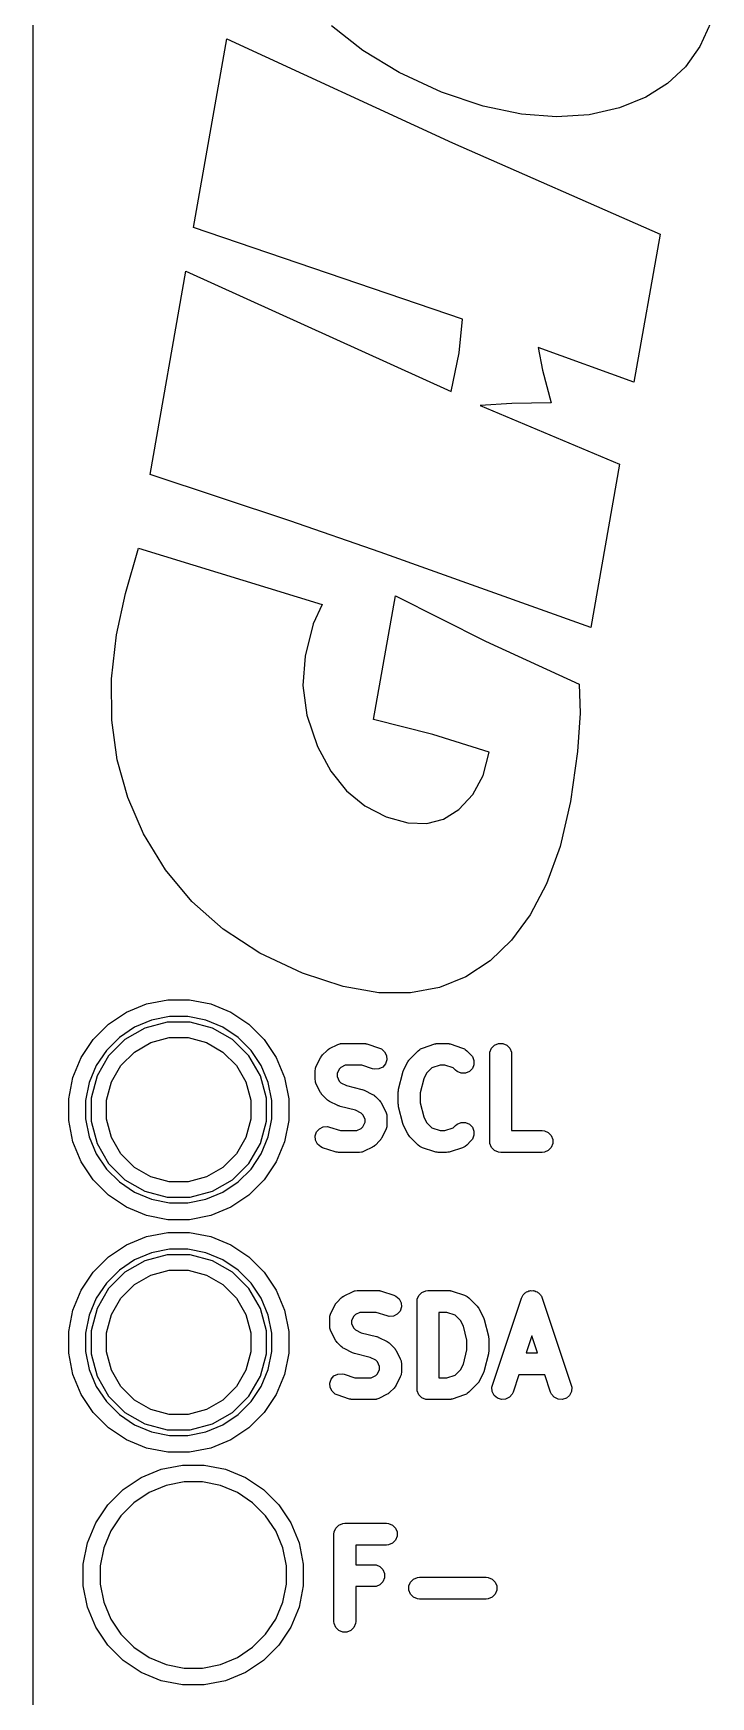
# Model space of a CAD drawing. Extents: x 121.6 to 171.8, y -137.8 to -68.
# Drawn here: x 140.6 to 145.26, y -98.64 to -87.2 of the extents above; entities that cross this region are included whole.
import ezdxf

# ---------------------------------------------------------------- set-up
doc = ezdxf.new("R2010")
doc.units = 0
doc.layers.add('BLACK', color=7, linetype='CONTINUOUS')

msp = doc.modelspace()

# ---------------------------------------------------------------- linework, layer by layer
at = {"layer": 'BLACK', "linetype": 'CONTINUOUS'}
for p, q in [((140.6005, -87.960006), (140.6005, -78.649194)), ((142.865012, -87.315412), (142.651098, -87.146251)), ((145.256488, -87.121909), (145.181205, -87.288051)), ((141.702281, -88.533807), (141.931054, -87.236376)), ((141.931054, -87.236376), (143.482506, -87.950778)), ((145.181205, -87.288051), (145.082713, -87.427323)), ((143.115244, -87.467332), (142.865012, -87.315412)), ((143.406097, -87.601374), (143.115244, -87.467332)), ((145.082713, -87.427323), (144.960162, -87.543175)), ((143.693252, -87.698646), (143.406097, -87.601374)), ((144.960162, -87.543175), (144.81085, -87.637387)), ((143.955757, -87.754191), (143.693252, -87.698646)), ((144.630419, -87.709929), (144.421032, -87.75729)), ((144.81085, -87.637387), (144.630419, -87.709929)), ((144.197204, -87.772646), (143.955757, -87.754191)), ((144.421032, -87.75729), (144.197204, -87.772646)), ((140.6005, -94.520677), (140.6005, -87.960006)), ((143.482506, -87.950778), (144.90855, -88.578894)), ((143.551384, -89.163604), (141.702281, -88.533807)), ((144.90855, -88.578894), (144.72905, -89.596887)), ((141.402893, -90.231724), (141.649415, -88.83363)), ((141.649415, -88.83363), (143.472281, -89.65969)), ((143.526755, -89.394004), (143.551384, -89.163604)), ((143.472281, -89.65969), (143.526755, -89.394004)), ((144.72905, -89.596887), (144.071446, -89.357796)), ((144.071446, -89.357796), (144.101477, -89.514502)), ((144.101477, -89.514502), (144.159882, -89.738151)), ((143.890108, -89.743781), (143.671461, -89.756938)), ((143.671461, -89.756938), (144.629774, -90.159912)), ((144.159882, -89.738151), (143.890108, -89.743781)), ((142.36271, -90.549068), (141.402893, -90.231724)), ((144.629774, -90.159912), (144.431793, -91.282717)), ((142.983586, -90.766576), (142.36271, -90.549068)), ((141.23433, -91.049264), (141.324619, -90.738931)), ((141.324619, -90.738931), (142.585823, -91.12463)), ((144.431793, -91.282717), (142.983586, -90.766576)), ((141.17282, -91.333989), (141.23433, -91.049264)), ((142.585823, -91.12463), (142.523322, -91.25855)), ((142.939284, -91.915548), (143.089201, -91.065327)), ((143.089201, -91.065327), (143.708211, -91.376665)), ((142.523322, -91.25855), (142.468372, -91.480586)), ((141.137486, -91.636535), (141.17282, -91.333989)), ((143.708211, -91.376665), (144.352261, -91.673633)), ((142.468372, -91.480586), (142.453871, -91.681562)), ((141.139693, -91.92197), (141.137486, -91.636535)), ((142.453871, -91.681562), (142.481194, -91.887689)), ((144.352261, -91.673633), (144.35913, -91.873319)), ((141.177551, -92.193122), (141.139693, -91.92197)), ((142.481194, -91.887689), (142.553361, -92.103074)), ((143.345898, -92.019982), (142.939284, -91.915548)), ((144.35913, -91.873319), (144.341565, -92.13753)), ((143.733053, -92.140888), (143.345898, -92.019982)), ((141.250381, -92.452594), (141.177551, -92.193122)), ((142.553361, -92.103074), (142.644973, -92.272117)), ((143.691812, -92.302382), (143.733053, -92.140888)), ((144.341565, -92.13753), (144.292016, -92.480515)), ((142.644973, -92.272117), (142.753598, -92.405954)), ((143.622284, -92.432175), (143.691812, -92.302382)), ((142.753598, -92.405954), (142.879605, -92.509402)), ((143.524582, -92.536226), (143.622284, -92.432175)), ((141.358743, -92.702682), (141.250381, -92.452594)), ((142.879605, -92.509402), (143.025065, -92.585236)), ((143.419843, -92.601032), (143.524582, -92.536226)), ((144.292016, -92.480515), (144.220737, -92.789036)), ((143.025065, -92.585236), (143.175751, -92.627904)), ((143.175751, -92.627904), (143.305247, -92.631463)), ((143.305247, -92.631463), (143.419843, -92.601032)), ((141.509138, -92.949675), (141.358743, -92.702682)), ((144.220737, -92.789036), (144.127934, -93.046331)), ((141.691101, -93.167332), (141.509138, -92.949675)), ((144.127934, -93.046331), (144.016181, -93.259554)), ((141.906513, -93.35806), (141.691101, -93.167332)), ((144.016181, -93.259554), (143.886824, -93.434774)), ((142.158602, -93.523034), (141.906513, -93.35806)), ((143.886824, -93.434774), (143.739906, -93.576777)), ((142.451814, -93.662145), (142.158602, -93.523034)), ((143.739906, -93.576777), (143.572348, -93.686793)), ((142.729411, -93.753017), (142.451814, -93.662145)), ((143.572348, -93.686793), (143.391509, -93.759499)), ((142.974888, -93.795471), (142.729411, -93.753017)), ((143.193859, -93.796223), (142.974888, -93.795471)), ((143.391509, -93.759499), (143.193859, -93.796223)), ((141.241738, -93.92974), (141.379384, -93.872725)), ((141.379384, -93.872725), (141.525507, -93.84366)), ((141.525507, -93.84366), (141.674493, -93.84366)), ((141.674493, -93.84366), (141.820616, -93.872725)), ((141.820616, -93.872725), (141.958262, -93.92974)), ((141.012512, -94.117861), (141.117861, -94.012512)), ((141.117861, -94.012512), (141.241738, -93.92974)), ((141.296846, -94.032839), (141.192024, -94.102879)), ((141.413319, -93.984595), (141.296846, -94.032839)), ((141.520677, -93.9975), (141.367442, -94.038559)), ((141.536965, -93.96), (141.413319, -93.984595)), ((141.520679, -93.9975), (141.520677, -93.9975)), ((141.679321, -93.9975), (141.520679, -93.9975)), ((141.663035, -93.96), (141.536965, -93.96)), ((141.786681, -93.984595), (141.663035, -93.96)), ((141.679322, -93.9975), (141.679321, -93.9975)), ((141.832557, -94.038559), (141.679322, -93.9975)), ((141.903154, -94.032839), (141.786681, -93.984595)), ((142.007976, -94.102879), (141.903154, -94.032839)), ((141.958262, -93.92974), (142.082139, -94.012512)), ((142.082139, -94.012512), (142.187488, -94.117861)), ((140.92974, -94.241738), (141.012512, -94.117861)), ((141.192024, -94.102879), (141.102879, -94.192024)), ((141.230051, -94.117883), (141.117883, -94.230051)), ((141.230058, -94.117877), (141.230051, -94.117883)), ((141.367442, -94.038559), (141.230058, -94.117877)), ((141.295619, -94.203323), (141.408658, -94.13806)), ((141.408658, -94.13806), (141.534737, -94.104278)), ((141.534737, -94.104278), (141.665263, -94.104278)), ((141.665263, -94.104278), (141.791342, -94.13806)), ((141.791342, -94.13806), (141.904381, -94.203323)), ((141.969941, -94.117877), (141.832557, -94.038559)), ((141.969948, -94.117883), (141.969941, -94.117877)), ((142.082116, -94.230051), (141.969948, -94.117883)), ((142.097121, -94.192024), (142.007976, -94.102879)), ((142.187488, -94.117861), (142.27026, -94.241738)), ((142.636571, -94.18026), (142.693715, -94.151689)), ((142.693715, -94.151689), (142.707447, -94.146434)), ((142.707447, -94.146434), (142.710133, -94.146243)), ((142.710133, -94.146243), (142.712623, -94.145212)), ((142.712623, -94.145212), (142.727255, -94.143771)), ((142.727255, -94.143771), (142.870112, -94.143771)), ((142.870112, -94.143771), (142.877517, -94.1445)), ((142.877517, -94.1445), (142.879492, -94.14436)), ((142.879492, -94.14436), (142.882089, -94.14495)), ((142.882089, -94.14495), (142.884744, -94.145212)), ((142.884744, -94.145212), (142.886575, -94.14597)), ((142.886575, -94.14597), (142.893829, -94.14762)), ((142.893829, -94.14762), (142.979542, -94.176191)), ((143.274967, -94.176191), (143.360681, -94.14762)), ((143.360681, -94.14762), (143.367934, -94.14597)), ((143.367934, -94.14597), (143.369766, -94.145212)), ((143.369766, -94.145212), (143.37242, -94.14495)), ((143.37242, -94.14495), (143.375018, -94.14436)), ((143.375018, -94.14436), (143.376992, -94.1445)), ((143.376992, -94.1445), (143.384398, -94.143771)), ((143.384398, -94.143771), (143.441541, -94.143771)), ((143.441541, -94.143771), (143.448946, -94.1445)), ((143.448946, -94.1445), (143.450921, -94.14436)), ((143.450921, -94.14436), (143.453518, -94.14495)), ((143.453518, -94.14495), (143.456173, -94.145212)), ((143.456173, -94.145212), (143.458004, -94.14597)), ((143.458004, -94.14597), (143.465258, -94.14762)), ((143.465258, -94.14762), (143.550971, -94.176191)), ((143.771302, -94.156411), (143.798338, -94.145212)), ((143.798338, -94.145212), (143.827602, -94.145212)), ((143.827602, -94.145212), (143.854638, -94.156411)), ((140.872725, -94.379384), (140.92974, -94.241738)), ((141.102879, -94.192024), (141.032839, -94.296846)), ((141.117877, -94.230058), (141.038559, -94.367442)), ((141.117883, -94.230051), (141.117877, -94.230058)), ((141.203323, -94.295619), (141.295619, -94.203323)), ((141.904381, -94.203323), (141.996677, -94.295619)), ((142.082122, -94.230058), (142.082116, -94.230051)), ((142.16144, -94.367442), (142.082122, -94.230058)), ((142.167161, -94.296846), (142.097121, -94.192024)), ((142.27026, -94.241738), (142.327275, -94.379384)), ((142.545887, -94.299516), (142.574459, -94.242373)), ((142.574459, -94.242373), (142.578421, -94.236078)), ((142.578421, -94.236078), (142.57918, -94.234247)), ((142.57918, -94.234247), (142.580873, -94.232183)), ((142.580873, -94.232183), (142.582292, -94.22993)), ((142.582292, -94.22993), (142.583786, -94.228633)), ((142.583786, -94.228633), (142.588507, -94.222882)), ((142.588507, -94.222882), (142.617078, -94.19431)), ((142.617078, -94.19431), (142.622832, -94.189586)), ((142.622832, -94.189586), (142.624129, -94.188092)), ((142.624129, -94.188092), (142.626381, -94.186674)), ((142.626381, -94.186674), (142.628443, -94.184982)), ((142.628443, -94.184982), (142.630275, -94.184223)), ((142.630275, -94.184223), (142.636571, -94.18026)), ((142.979542, -94.176191), (142.992968, -94.182185)), ((142.992968, -94.182185), (143.015075, -94.201358)), ((143.015075, -94.201358), (143.028162, -94.227532)), ((143.030237, -94.256722), (143.020983, -94.284484)), ((143.028162, -94.227532), (143.030237, -94.256722)), ((143.174459, -94.270944), (143.178423, -94.264644)), ((143.178423, -94.264644), (143.179181, -94.262817)), ((143.179181, -94.262817), (143.180869, -94.26076)), ((143.180869, -94.26076), (143.182291, -94.258501)), ((143.182291, -94.258501), (143.183789, -94.257201)), ((143.183789, -94.257201), (143.188508, -94.251452)), ((143.188508, -94.251452), (143.245651, -94.194309)), ((143.245651, -94.194309), (143.257016, -94.184982)), ((143.257016, -94.184982), (143.259506, -94.18395)), ((143.259506, -94.18395), (143.261542, -94.182185)), ((143.261542, -94.182185), (143.274967, -94.176191)), ((143.550971, -94.176191), (143.564397, -94.182185)), ((143.564397, -94.182185), (143.566432, -94.18395)), ((143.566432, -94.18395), (143.568923, -94.184982)), ((143.568923, -94.184982), (143.580288, -94.194309)), ((143.580288, -94.194309), (143.60886, -94.222881)), ((143.60886, -94.222881), (143.618188, -94.234246)), ((143.618188, -94.234246), (143.629386, -94.261283)), ((143.629386, -94.261283), (143.629386, -94.290546)), ((143.73797, -94.218771), (143.739411, -94.204139)), ((143.73797, -94.818771), (143.73797, -94.218771)), ((143.739411, -94.204139), (143.75061, -94.177103)), ((143.75061, -94.177103), (143.771302, -94.156411)), ((143.854638, -94.156411), (143.87533, -94.177103)), ((143.87533, -94.177103), (143.886529, -94.204139)), ((143.886529, -94.204139), (143.88797, -94.218771)), ((143.88797, -94.218771), (143.88797, -94.743771)), ((140.84366, -94.525507), (140.872725, -94.379384)), ((141.032839, -94.296846), (140.984595, -94.413319)), ((141.038559, -94.367442), (140.9975, -94.520677)), ((141.13806, -94.408658), (141.203323, -94.295619)), ((141.996677, -94.295619), (142.06194, -94.408658)), ((142.161441, -94.367444), (142.16144, -94.367442)), ((142.2025, -94.520679), (142.161441, -94.367444)), ((142.215405, -94.413319), (142.167161, -94.296846)), ((142.327275, -94.379384), (142.35634, -94.525507)), ((142.537969, -94.333057), (142.53941, -94.318425)), ((142.537969, -94.3902), (142.537969, -94.333057)), ((142.53941, -94.318425), (142.54044, -94.315936)), ((142.54044, -94.315936), (142.540632, -94.313247)), ((142.540632, -94.313247), (142.545887, -94.299516)), ((142.70318, -94.320339), (142.687969, -94.350762)), ((142.687969, -94.350762), (142.687969, -94.372493)), ((142.687969, -94.372493), (142.70318, -94.402916)), ((142.714539, -94.30898), (142.70318, -94.320339)), ((142.74496, -94.293771), (142.714539, -94.30898)), ((142.857942, -94.293771), (142.74496, -94.293771)), ((142.932109, -94.318493), (142.857942, -94.293771)), ((142.946446, -94.321753), (142.932109, -94.318493)), ((142.975636, -94.319678), (142.946446, -94.321753)), ((143.001809, -94.306591), (142.975636, -94.319678)), ((143.020983, -94.284484), (143.001809, -94.306591)), ((143.111637, -94.457724), (143.140209, -94.343438)), ((143.140209, -94.343438), (143.140594, -94.342358)), ((143.140594, -94.342358), (143.140633, -94.341819)), ((143.140633, -94.341819), (143.14296, -94.335737)), ((143.14296, -94.335737), (143.145156, -94.329592)), ((143.145156, -94.329592), (143.145478, -94.329156)), ((143.145478, -94.329156), (143.145888, -94.328087)), ((143.145888, -94.328087), (143.174459, -94.270944)), ((143.303179, -94.348912), (143.283735, -94.387802)), ((143.339198, -94.312894), (143.303179, -94.348912)), ((143.396567, -94.293771), (143.339198, -94.312894)), ((143.429371, -94.293771), (143.396567, -94.293771)), ((143.486741, -94.312894), (143.429371, -94.293771)), ((143.502794, -94.328947), (143.486741, -94.312894)), ((143.514159, -94.338275), (143.502794, -94.328947)), ((143.541196, -94.349473), (143.514159, -94.338275)), ((143.570459, -94.349473), (143.541196, -94.349473)), ((143.597495, -94.338275), (143.570459, -94.349473)), ((143.618188, -94.317582), (143.597495, -94.338275)), ((143.629386, -94.290546), (143.618188, -94.317582)), ((140.984595, -94.413319), (140.96, -94.536965)), ((141.104278, -94.534737), (141.13806, -94.408658)), ((142.06194, -94.408658), (142.095722, -94.534737)), ((142.24, -94.536965), (142.215405, -94.413319)), ((142.53941, -94.404832), (142.537969, -94.3902)), ((142.54044, -94.40732), (142.53941, -94.404832)), ((142.540632, -94.41001), (142.54044, -94.40732)), ((142.545887, -94.423742), (142.540632, -94.41001)), ((142.574459, -94.480884), (142.545887, -94.423742)), ((142.578422, -94.48718), (142.574459, -94.480884)), ((142.57918, -94.489009), (142.578422, -94.48718)), ((142.58087, -94.491068), (142.57918, -94.489009)), ((142.582292, -94.493327), (142.58087, -94.491068)), ((142.583789, -94.494625), (142.582292, -94.493327)), ((142.588507, -94.500374), (142.583789, -94.494625)), ((142.70318, -94.402916), (142.714539, -94.414275)), ((142.714539, -94.414275), (142.75343, -94.43372)), ((142.75343, -94.43372), (142.859731, -94.460296)), ((142.859731, -94.460296), (142.86081, -94.460681)), ((142.86081, -94.460681), (142.86135, -94.46072)), ((142.86135, -94.46072), (142.867431, -94.463047)), ((142.867431, -94.463047), (142.873577, -94.465243)), ((142.873577, -94.465243), (142.874012, -94.465565)), ((142.874012, -94.465565), (142.875082, -94.465975)), ((142.875082, -94.465975), (142.932225, -94.494546)), ((142.932225, -94.494546), (142.938522, -94.498509)), ((143.109398, -94.475914), (143.109649, -94.47336)), ((143.109398, -94.561628), (143.109398, -94.475914)), ((143.109487, -94.472268), (143.110296, -94.466794)), ((143.109649, -94.47336), (143.109487, -94.472268)), ((143.110296, -94.466794), (143.110839, -94.461282)), ((143.110839, -94.461282), (143.111261, -94.46026)), ((143.111261, -94.46026), (143.111637, -94.457724)), ((143.283735, -94.387802), (143.259398, -94.485148)), ((143.259398, -94.485148), (143.259398, -94.552393)), ((140.6005, -96.120677), (140.6005, -94.520677)), ((140.84366, -94.536965), (140.84366, -94.525507)), ((140.84366, -94.674493), (140.84366, -94.536965)), ((140.96, -94.536965), (140.96, -94.663035)), ((140.9975, -94.520677), (140.9975, -94.679322)), ((141.104278, -94.665263), (141.104278, -94.534737)), ((142.095722, -94.534737), (142.095722, -94.665263)), ((142.2025, -94.679321), (142.2025, -94.520679)), ((142.24, -94.663035), (142.24, -94.536965)), ((142.35634, -94.525507), (142.35634, -94.674493)), ((142.617078, -94.528946), (142.588507, -94.500374)), ((142.622832, -94.533669), (142.617078, -94.528946)), ((142.624129, -94.535164), (142.622832, -94.533669)), ((142.626381, -94.536581), (142.624129, -94.535164)), ((142.628443, -94.538274), (142.626381, -94.536581)), ((142.630275, -94.539032), (142.628443, -94.538274)), ((142.636571, -94.542996), (142.630275, -94.539032)), ((142.693715, -94.571567), (142.636571, -94.542996)), ((142.694782, -94.571975), (142.693715, -94.571567)), ((142.695219, -94.572299), (142.694782, -94.571975)), ((142.701379, -94.5745), (142.695219, -94.572299)), ((142.707447, -94.576822), (142.701379, -94.5745)), ((142.707985, -94.57686), (142.707447, -94.576822)), ((142.709065, -94.577246), (142.707985, -94.57686)), ((142.815366, -94.603822), (142.709065, -94.577246)), ((142.854255, -94.623266), (142.815366, -94.603822)), ((142.938522, -94.498509), (142.940353, -94.499268)), ((142.940353, -94.499268), (142.942412, -94.500958)), ((142.942412, -94.500958), (142.944668, -94.502378)), ((142.944668, -94.502378), (142.945966, -94.503875)), ((142.945966, -94.503875), (142.951718, -94.508596)), ((142.951718, -94.508596), (142.980289, -94.537168)), ((142.980289, -94.537168), (142.985006, -94.542916)), ((142.985006, -94.542916), (142.986505, -94.544216)), ((142.986505, -94.544216), (142.987926, -94.546474)), ((142.987926, -94.546474), (142.989616, -94.548533)), ((142.989616, -94.548533), (142.990373, -94.550362)), ((142.990373, -94.550362), (142.994337, -94.556659)), ((142.994337, -94.556659), (143.022908, -94.613801)), ((143.109649, -94.564181), (143.109398, -94.561628)), ((143.109487, -94.565274), (143.109649, -94.564181)), ((143.110296, -94.570747), (143.109487, -94.565274)), ((143.110839, -94.57626), (143.110296, -94.570747)), ((143.111261, -94.577281), (143.110839, -94.57626)), ((143.111637, -94.579818), (143.111261, -94.577281)), ((143.140209, -94.694104), (143.111637, -94.579818)), ((143.259398, -94.552393), (143.283735, -94.649739)), ((140.872725, -94.820616), (140.84366, -94.674493)), ((140.96, -94.663035), (140.984595, -94.786681)), ((140.9975, -94.679322), (141.038559, -94.832557)), ((141.13806, -94.791342), (141.104278, -94.665263)), ((142.095722, -94.665263), (142.06194, -94.791342)), ((142.161441, -94.832556), (142.2025, -94.679321)), ((142.215405, -94.786681), (142.24, -94.663035)), ((142.35634, -94.674493), (142.327275, -94.820616)), ((142.566985, -94.730951), (142.593159, -94.717864)), ((142.593159, -94.717864), (142.622349, -94.715789)), ((142.622349, -94.715789), (142.636686, -94.719049)), ((142.636686, -94.719049), (142.710855, -94.743771)), ((142.865615, -94.634626), (142.854255, -94.623266)), ((142.854255, -94.728561), (142.865615, -94.717201)), ((142.880826, -94.665047), (142.865615, -94.634626)), ((142.865615, -94.717201), (142.880826, -94.68678)), ((142.880826, -94.68678), (142.880826, -94.665047)), ((143.022908, -94.613801), (143.028163, -94.627533)), ((143.028163, -94.724293), (143.022908, -94.738025)), ((143.028163, -94.627533), (143.028353, -94.63022)), ((143.028353, -94.721606), (143.028163, -94.724293)), ((143.028353, -94.63022), (143.029385, -94.63271)), ((143.029385, -94.719117), (143.028353, -94.721606)), ((143.029385, -94.63271), (143.030826, -94.647342)), ((143.030826, -94.704485), (143.029385, -94.719117)), ((143.030826, -94.647342), (143.030826, -94.704485)), ((143.140594, -94.695183), (143.140209, -94.694104)), ((143.140633, -94.695723), (143.140594, -94.695183)), ((143.14296, -94.701804), (143.140633, -94.695723)), ((143.145156, -94.70795), (143.14296, -94.701804)), ((143.145478, -94.708385), (143.145156, -94.70795)), ((143.145888, -94.709455), (143.145478, -94.708385)), ((143.174459, -94.766598), (143.145888, -94.709455)), ((143.283735, -94.649739), (143.303179, -94.688629)), ((143.303179, -94.688629), (143.339198, -94.724648)), ((143.339198, -94.724648), (143.396567, -94.743771)), ((143.429371, -94.743771), (143.486741, -94.724647)), ((143.486741, -94.724647), (143.502794, -94.708595)), ((143.502794, -94.708595), (143.514159, -94.699267)), ((143.514159, -94.699267), (143.541196, -94.688069)), ((143.541196, -94.688069), (143.570459, -94.688069)), ((143.570459, -94.688069), (143.597495, -94.699267)), ((143.597495, -94.699267), (143.618188, -94.71996)), ((143.618188, -94.71996), (143.629386, -94.746996)), ((140.92974, -94.958262), (140.872725, -94.820616)), ((140.984595, -94.786681), (141.032839, -94.903154)), ((141.038559, -94.832557), (141.117877, -94.969941)), ((141.203323, -94.904381), (141.13806, -94.791342)), ((142.06194, -94.791342), (141.996677, -94.904381)), ((142.08212, -94.969944), (142.161441, -94.832556)), ((142.167161, -94.903154), (142.215405, -94.786681)), ((142.327275, -94.820616), (142.27026, -94.958262)), ((142.538558, -94.78082), (142.547812, -94.753058)), ((142.540633, -94.81001), (142.538558, -94.78082)), ((142.55372, -94.836184), (142.540633, -94.81001)), ((142.547812, -94.753058), (142.566985, -94.730951)), ((142.575827, -94.855357), (142.55372, -94.836184)), ((142.710855, -94.743771), (142.823837, -94.743771)), ((142.823837, -94.743771), (142.854255, -94.728561)), ((142.980289, -94.81466), (142.951718, -94.843232)), ((142.985009, -94.808907), (142.980289, -94.81466)), ((142.986505, -94.807611), (142.985009, -94.808907)), ((142.987924, -94.805356), (142.986505, -94.807611)), ((142.989616, -94.803295), (142.987924, -94.805356)), ((142.990374, -94.801464), (142.989616, -94.803295)), ((142.994337, -94.795169), (142.990374, -94.801464)), ((143.022908, -94.738025), (142.994337, -94.795169)), ((143.178423, -94.772897), (143.174459, -94.766598)), ((143.179181, -94.774725), (143.178423, -94.772897)), ((143.180869, -94.776781), (143.179181, -94.774725)), ((143.182291, -94.779041), (143.180869, -94.776781)), ((143.183789, -94.78034), (143.182291, -94.779041)), ((143.188508, -94.78609), (143.183789, -94.78034)), ((143.245651, -94.843233), (143.188508, -94.78609)), ((143.396567, -94.743771), (143.429371, -94.743771)), ((143.60886, -94.814661), (143.580288, -94.843233)), ((143.618188, -94.803296), (143.60886, -94.814661)), ((143.629386, -94.776259), (143.618188, -94.803296)), ((143.629386, -94.746996), (143.629386, -94.776259)), ((143.739411, -94.833403), (143.73797, -94.818771)), ((143.75061, -94.860439), (143.739411, -94.833403)), ((143.88797, -94.743771), (144.098684, -94.743771)), ((144.098684, -94.743771), (144.113316, -94.745212)), ((144.113316, -94.745212), (144.140352, -94.756411)), ((144.140352, -94.756411), (144.161044, -94.777103)), ((144.161044, -94.777103), (144.172243, -94.804139)), ((144.172243, -94.833403), (144.161044, -94.860439)), ((144.172243, -94.804139), (144.172243, -94.833403)), ((141.032839, -94.903154), (141.102879, -95.007976)), ((141.295619, -94.996677), (141.203323, -94.904381)), ((141.996677, -94.904381), (141.904381, -94.996677)), ((142.097121, -95.007976), (142.167161, -94.903154)), ((142.589252, -94.861351), (142.575827, -94.855357)), ((142.674967, -94.889922), (142.589252, -94.861351)), ((142.68222, -94.891571), (142.674967, -94.889922)), ((142.684052, -94.89233), (142.68222, -94.891571)), ((142.686706, -94.892591), (142.684052, -94.89233)), ((142.689304, -94.893182), (142.686706, -94.892591)), ((142.691278, -94.893041), (142.689304, -94.893182)), ((142.698684, -94.893771), (142.691278, -94.893041)), ((142.841541, -94.893771), (142.698684, -94.893771)), ((142.856173, -94.89233), (142.841541, -94.893771)), ((142.858662, -94.891298), (142.856173, -94.89233)), ((142.86135, -94.891108), (142.858662, -94.891298)), ((142.875082, -94.885853), (142.86135, -94.891108)), ((142.932225, -94.857282), (142.875082, -94.885853)), ((142.938522, -94.853318), (142.932225, -94.857282)), ((142.940353, -94.85256), (142.938522, -94.853318)), ((142.942412, -94.850869), (142.940353, -94.85256)), ((142.944668, -94.84945), (142.942412, -94.850869)), ((142.945966, -94.847952), (142.944668, -94.84945)), ((142.951718, -94.843232), (142.945966, -94.847952)), ((143.257016, -94.85256), (143.245651, -94.843233)), ((143.259506, -94.853591), (143.257016, -94.85256)), ((143.261542, -94.855357), (143.259506, -94.853591)), ((143.274967, -94.861351), (143.261542, -94.855357)), ((143.360681, -94.889922), (143.274967, -94.861351)), ((143.367934, -94.891571), (143.360681, -94.889922)), ((143.369766, -94.89233), (143.367934, -94.891571)), ((143.37242, -94.892591), (143.369766, -94.89233)), ((143.375018, -94.893182), (143.37242, -94.892591)), ((143.376992, -94.893041), (143.375018, -94.893182)), ((143.384398, -94.893771), (143.376992, -94.893041)), ((143.441541, -94.893771), (143.384398, -94.893771)), ((143.448946, -94.893041), (143.441541, -94.893771)), ((143.450921, -94.893182), (143.448946, -94.893041)), ((143.453518, -94.892591), (143.450921, -94.893182)), ((143.456173, -94.89233), (143.453518, -94.892591)), ((143.458004, -94.891571), (143.456173, -94.89233)), ((143.465258, -94.889922), (143.458004, -94.891571)), ((143.550971, -94.861351), (143.465258, -94.889922)), ((143.564397, -94.855357), (143.550971, -94.861351)), ((143.566432, -94.853591), (143.564397, -94.855357)), ((143.568923, -94.85256), (143.566432, -94.853591)), ((143.580288, -94.843233), (143.568923, -94.85256)), ((143.771302, -94.881131), (143.75061, -94.860439)), ((143.798338, -94.89233), (143.771302, -94.881131)), ((143.81297, -94.893771), (143.798338, -94.89233)), ((144.098684, -94.893771), (143.81297, -94.893771)), ((144.113316, -94.89233), (144.098684, -94.893771)), ((144.140352, -94.881131), (144.113316, -94.89233)), ((144.161044, -94.860439), (144.140352, -94.881131)), ((141.012512, -95.082139), (140.92974, -94.958262)), ((141.102879, -95.007976), (141.192024, -95.097121)), ((141.117877, -94.969941), (141.117883, -94.969948)), ((141.117883, -94.969948), (141.230051, -95.082116)), ((141.408658, -95.06194), (141.295619, -94.996677)), ((141.534737, -95.095722), (141.408658, -95.06194)), ((141.791342, -95.06194), (141.665263, -95.095722)), ((141.904381, -94.996677), (141.791342, -95.06194)), ((141.969944, -95.08212), (142.08212, -94.969944)), ((142.007976, -95.097121), (142.097121, -95.007976)), ((142.27026, -94.958262), (142.187488, -95.082139)), ((141.117861, -95.187488), (141.012512, -95.082139)), ((141.192024, -95.097121), (141.296846, -95.167161)), ((141.230051, -95.082116), (141.230058, -95.082122)), ((141.230058, -95.082122), (141.367442, -95.16144)), ((141.296846, -95.167161), (141.413319, -95.215405)), ((141.367442, -95.16144), (141.367444, -95.161441)), ((141.367444, -95.161441), (141.520679, -95.2025)), ((141.665263, -95.095722), (141.534737, -95.095722)), ((141.679321, -95.2025), (141.832556, -95.161441)), ((141.786681, -95.215405), (141.903154, -95.167161)), ((141.832556, -95.161441), (141.969944, -95.08212)), ((141.903154, -95.167161), (142.007976, -95.097121)), ((142.187488, -95.082139), (142.082139, -95.187488)), ((141.241738, -95.27026), (141.117861, -95.187488)), ((141.379384, -95.327275), (141.241738, -95.27026)), ((141.413319, -95.215405), (141.536965, -95.24)), ((141.520679, -95.2025), (141.520683, -95.2025)), ((141.520683, -95.2025), (141.679317, -95.2025)), ((141.536965, -95.24), (141.663035, -95.24)), ((141.663035, -95.24), (141.786681, -95.215405)), ((141.679317, -95.2025), (141.679321, -95.2025)), ((141.958262, -95.27026), (141.820616, -95.327275)), ((142.082139, -95.187488), (141.958262, -95.27026)), ((141.525507, -95.35634), (141.379384, -95.327275)), ((141.674493, -95.35634), (141.525507, -95.35634)), ((141.820616, -95.327275), (141.674493, -95.35634)), ((141.241738, -95.52974), (141.379384, -95.472725)), ((141.379384, -95.472725), (141.525507, -95.44366)), ((141.525507, -95.44366), (141.674493, -95.44366)), ((141.674493, -95.44366), (141.820616, -95.472725)), ((141.820616, -95.472725), (141.958262, -95.52974)), ((141.012512, -95.717861), (141.117861, -95.612512)), ((141.117861, -95.612512), (141.241738, -95.52974)), ((141.296846, -95.632839), (141.192024, -95.702879)), ((141.367442, -95.638559), (141.230058, -95.717877)), ((141.413319, -95.584595), (141.296846, -95.632839)), ((141.520677, -95.5975), (141.367442, -95.638559)), ((141.536965, -95.56), (141.413319, -95.584595)), ((141.520679, -95.5975), (141.520677, -95.5975)), ((141.679321, -95.5975), (141.520679, -95.5975)), ((141.663035, -95.56), (141.536965, -95.56)), ((141.786681, -95.584595), (141.663035, -95.56)), ((141.679322, -95.5975), (141.679321, -95.5975)), ((141.832557, -95.638559), (141.679322, -95.5975)), ((141.903154, -95.632839), (141.786681, -95.584595)), ((141.969941, -95.717877), (141.832557, -95.638559)), ((142.007976, -95.702879), (141.903154, -95.632839)), ((141.958262, -95.52974), (142.082139, -95.612512)), ((142.082139, -95.612512), (142.187488, -95.717861)), ((140.92974, -95.841738), (141.012512, -95.717861)), ((141.192024, -95.702879), (141.102879, -95.792024)), ((141.230051, -95.717883), (141.117883, -95.830051)), ((141.230058, -95.717877), (141.230051, -95.717883)), ((141.295619, -95.803323), (141.408658, -95.73806)), ((141.408658, -95.73806), (141.534737, -95.704278)), ((141.534737, -95.704278), (141.665263, -95.704278)), ((141.665263, -95.704278), (141.791342, -95.73806)), ((141.791342, -95.73806), (141.904381, -95.803323)), ((141.969948, -95.717883), (141.969941, -95.717877)), ((142.082116, -95.830051), (141.969948, -95.717883)), ((142.097121, -95.792024), (142.007976, -95.702879)), ((142.187488, -95.717861), (142.27026, -95.841738)), ((140.872725, -95.979384), (140.92974, -95.841738)), ((141.102879, -95.792024), (141.032839, -95.896846)), ((141.117877, -95.830058), (141.038559, -95.967442)), ((141.117883, -95.830051), (141.117877, -95.830058)), ((141.203323, -95.895619), (141.295619, -95.803323)), ((141.904381, -95.803323), (141.996677, -95.895619)), ((142.082122, -95.830058), (142.082116, -95.830051)), ((142.16144, -95.967442), (142.082122, -95.830058)), ((142.167161, -95.896846), (142.097121, -95.792024)), ((142.27026, -95.841738), (142.327275, -95.979384)), ((142.736571, -95.88026), (142.793715, -95.851689)), ((142.793715, -95.851689), (142.807447, -95.846434)), ((142.807447, -95.846434), (142.810133, -95.846243)), ((142.810133, -95.846243), (142.812623, -95.845212)), ((142.812623, -95.845212), (142.827255, -95.843771)), ((142.827255, -95.843771), (142.970112, -95.843771)), ((142.970112, -95.843771), (142.977517, -95.8445)), ((142.977517, -95.8445), (142.979492, -95.84436)), ((142.979492, -95.84436), (142.982089, -95.84495)), ((142.982089, -95.84495), (142.984744, -95.845212)), ((142.984744, -95.845212), (142.986575, -95.84597)), ((142.986575, -95.84597), (142.993829, -95.84762)), ((142.993829, -95.84762), (143.079542, -95.876191)), ((143.25061, -95.877103), (143.271302, -95.856411)), ((143.271302, -95.856411), (143.298338, -95.845212)), ((143.298338, -95.845212), (143.31297, -95.843771)), ((143.31297, -95.843771), (143.455827, -95.843771)), ((143.455827, -95.843771), (143.463232, -95.8445)), ((143.463232, -95.8445), (143.465207, -95.84436)), ((143.465207, -95.84436), (143.467804, -95.84495)), ((143.467804, -95.84495), (143.470459, -95.845212)), ((143.470459, -95.845212), (143.47229, -95.84597)), ((143.47229, -95.84597), (143.479544, -95.84762)), ((143.479544, -95.84762), (143.565257, -95.876191)), ((143.968005, -95.872788), (143.975109, -95.866625)), ((143.975109, -95.866625), (143.981272, -95.859521)), ((143.981272, -95.859521), (143.986064, -95.857124)), ((143.986064, -95.857124), (143.990112, -95.853614)), ((143.990112, -95.853614), (143.999031, -95.85064)), ((143.999031, -95.85064), (144.007445, -95.846434)), ((144.007445, -95.846434), (144.012793, -95.846053)), ((144.012793, -95.846053), (144.017875, -95.84436)), ((144.017875, -95.84436), (144.027247, -95.845026)), ((144.027247, -95.845026), (144.036635, -95.844359)), ((144.036635, -95.844359), (144.041724, -95.846055)), ((144.041724, -95.846055), (144.047065, -95.846435)), ((144.047065, -95.846435), (144.055468, -95.850636)), ((144.055468, -95.850636), (144.064398, -95.853613)), ((144.064398, -95.853613), (144.068449, -95.857126)), ((144.068449, -95.857126), (144.073238, -95.859521)), ((144.073238, -95.859521), (144.079396, -95.866621)), ((144.079396, -95.866621), (144.086505, -95.872787)), ((140.84366, -96.125507), (140.872725, -95.979384)), ((141.032839, -95.896846), (140.984595, -96.013319)), ((141.038559, -95.967442), (140.9975, -96.120677)), ((141.13806, -96.008658), (141.203323, -95.895619)), ((141.996677, -95.895619), (142.06194, -96.008658)), ((142.161441, -95.967444), (142.16144, -95.967442)), ((142.2025, -96.120679), (142.161441, -95.967444)), ((142.215405, -96.013319), (142.167161, -95.896846)), ((142.327275, -95.979384), (142.35634, -96.125507)), ((142.645887, -95.999516), (142.674459, -95.942373)), ((142.674459, -95.942373), (142.678421, -95.936078)), ((142.678421, -95.936078), (142.67918, -95.934247)), ((142.67918, -95.934247), (142.680873, -95.932183)), ((142.680873, -95.932183), (142.682292, -95.92993)), ((142.682292, -95.92993), (142.683786, -95.928633)), ((142.683786, -95.928633), (142.688507, -95.922882)), ((142.688507, -95.922882), (142.717078, -95.89431)), ((142.717078, -95.89431), (142.722832, -95.889586)), ((142.722832, -95.889586), (142.724129, -95.888092)), ((142.724129, -95.888092), (142.726381, -95.886674)), ((142.726381, -95.886674), (142.728443, -95.884982)), ((142.728443, -95.884982), (142.730275, -95.884223)), ((142.730275, -95.884223), (142.736571, -95.88026)), ((143.079542, -95.876191), (143.092968, -95.882185)), ((143.092968, -95.882185), (143.115075, -95.901358)), ((143.115075, -95.901358), (143.128162, -95.927532)), ((143.130237, -95.956722), (143.120983, -95.984484)), ((143.128162, -95.927532), (143.130237, -95.956722)), ((143.23797, -95.918771), (143.239411, -95.904139)), ((143.23797, -96.518771), (143.23797, -95.918771)), ((143.239411, -95.904139), (143.25061, -95.877103)), ((143.565257, -95.876191), (143.578683, -95.882185)), ((143.578683, -95.882185), (143.580718, -95.88395)), ((143.580718, -95.88395), (143.583209, -95.884982)), ((143.583209, -95.884982), (143.594574, -95.894309)), ((143.594574, -95.894309), (143.651717, -95.951452)), ((143.651717, -95.951452), (143.656437, -95.957204)), ((143.656437, -95.957204), (143.657934, -95.958502)), ((143.657934, -95.958502), (143.659353, -95.960757)), ((143.659353, -95.960757), (143.661044, -95.962817)), ((143.661044, -95.962817), (143.661801, -95.964646)), ((143.661801, -95.964646), (143.665766, -95.970944)), ((143.665766, -95.970944), (143.694337, -96.028088)), ((143.756104, -96.495054), (143.956104, -95.895053)), ((143.956104, -95.895053), (143.962098, -95.881628)), ((143.962098, -95.881628), (143.965609, -95.877579)), ((143.965609, -95.877579), (143.968005, -95.872788)), ((144.086505, -95.872787), (144.088902, -95.877581)), ((144.088902, -95.877581), (144.092412, -95.881628)), ((144.092412, -95.881628), (144.098406, -95.895054)), ((144.098406, -95.895054), (144.298406, -96.495054)), ((140.984595, -96.013319), (140.96, -96.136965)), ((141.104278, -96.134737), (141.13806, -96.008658)), ((142.06194, -96.008658), (142.095722, -96.134737)), ((142.24, -96.136965), (142.215405, -96.013319)), ((142.637969, -96.033057), (142.63941, -96.018425)), ((142.637969, -96.0902), (142.637969, -96.033057)), ((142.63941, -96.104832), (142.637969, -96.0902)), ((142.63941, -96.018425), (142.64044, -96.015936)), ((142.64044, -96.015936), (142.640632, -96.013247)), ((142.640632, -96.013247), (142.645887, -95.999516)), ((142.80318, -96.020339), (142.787969, -96.050762)), ((142.787969, -96.050762), (142.787969, -96.072493)), ((142.787969, -96.072493), (142.80318, -96.102916)), ((142.814539, -96.00898), (142.80318, -96.020339)), ((142.84496, -95.993771), (142.814539, -96.00898)), ((142.957942, -95.993771), (142.84496, -95.993771)), ((143.032109, -96.018493), (142.957942, -95.993771)), ((143.046446, -96.021753), (143.032109, -96.018493)), ((143.075636, -96.019678), (143.046446, -96.021753)), ((143.101809, -96.006591), (143.075636, -96.019678)), ((143.120983, -95.984484), (143.101809, -96.006591)), ((143.443657, -95.993771), (143.38797, -95.993771)), ((143.38797, -95.993771), (143.38797, -96.443771)), ((143.501027, -96.012894), (143.443657, -95.993771)), ((143.537044, -96.048911), (143.501027, -96.012894)), ((143.55649, -96.087803), (143.537044, -96.048911)), ((143.580827, -96.185148), (143.55649, -96.087803)), ((143.694337, -96.028088), (143.694745, -96.029155)), ((143.694745, -96.029155), (143.695069, -96.029592)), ((143.695069, -96.029592), (143.69727, -96.035752)), ((143.69727, -96.035752), (143.699592, -96.04182)), ((143.699592, -96.04182), (143.69963, -96.042358)), ((143.69963, -96.042358), (143.700016, -96.043438)), ((143.700016, -96.043438), (143.728588, -96.157723)), ((140.6005, -98.739905), (140.6005, -96.120677)), ((140.84366, -96.136965), (140.84366, -96.125507)), ((140.84366, -96.274493), (140.84366, -96.136965)), ((140.96, -96.136965), (140.96, -96.263035)), ((140.9975, -96.120677), (140.9975, -96.279322)), ((141.104278, -96.265263), (141.104278, -96.134737)), ((142.095722, -96.134737), (142.095722, -96.265263)), ((142.2025, -96.279321), (142.2025, -96.120679)), ((142.24, -96.263035), (142.24, -96.136965)), ((142.35634, -96.125507), (142.35634, -96.274493)), ((142.64044, -96.10732), (142.63941, -96.104832)), ((142.640632, -96.11001), (142.64044, -96.10732)), ((142.645887, -96.123742), (142.640632, -96.11001)), ((142.674459, -96.180884), (142.645887, -96.123742)), ((142.678422, -96.18718), (142.674459, -96.180884)), ((142.67918, -96.189009), (142.678422, -96.18718)), ((142.68087, -96.191068), (142.67918, -96.189009)), ((142.682292, -96.193327), (142.68087, -96.191068)), ((142.683789, -96.194625), (142.682292, -96.193327)), ((142.688507, -96.200374), (142.683789, -96.194625)), ((142.717078, -96.228946), (142.688507, -96.200374)), ((142.80318, -96.102916), (142.814539, -96.114275)), ((142.814539, -96.114275), (142.85343, -96.13372)), ((142.85343, -96.13372), (142.959731, -96.160296)), ((142.959731, -96.160296), (142.96081, -96.160681)), ((142.96081, -96.160681), (142.96135, -96.16072)), ((142.96135, -96.16072), (142.967431, -96.163047)), ((142.967431, -96.163047), (142.973577, -96.165243)), ((142.973577, -96.165243), (142.974012, -96.165565)), ((142.974012, -96.165565), (142.975082, -96.165975)), ((142.975082, -96.165975), (143.032225, -96.194546)), ((143.032225, -96.194546), (143.038522, -96.198509)), ((143.038522, -96.198509), (143.040353, -96.199268)), ((143.040353, -96.199268), (143.042412, -96.200958)), ((143.042412, -96.200958), (143.044668, -96.202378)), ((143.044668, -96.202378), (143.045966, -96.203875)), ((143.045966, -96.203875), (143.051718, -96.208596)), ((143.051718, -96.208596), (143.080289, -96.237168)), ((143.580827, -96.252393), (143.580827, -96.185148)), ((143.728588, -96.157723), (143.728963, -96.160261)), ((143.728963, -96.160261), (143.729386, -96.161282)), ((143.729386, -96.161282), (143.729928, -96.166793)), ((143.729928, -96.166793), (143.730738, -96.172268)), ((143.730738, -96.172268), (143.730575, -96.17336)), ((143.730575, -96.17336), (143.730827, -96.175914)), ((143.730827, -96.175914), (143.730827, -96.261628)), ((144.027254, -96.155941), (143.988455, -96.272342)), ((144.066055, -96.272342), (144.027254, -96.155941)), ((140.872725, -96.420616), (140.84366, -96.274493)), ((140.96, -96.263035), (140.984595, -96.386681)), ((140.9975, -96.279322), (141.038559, -96.432557)), ((141.13806, -96.391342), (141.104278, -96.265263)), ((142.095722, -96.265263), (142.06194, -96.391342)), ((142.161441, -96.432556), (142.2025, -96.279321)), ((142.215405, -96.386681), (142.24, -96.263035)), ((142.35634, -96.274493), (142.327275, -96.420616)), ((142.722832, -96.233669), (142.717078, -96.228946)), ((142.724129, -96.235164), (142.722832, -96.233669)), ((142.726381, -96.236581), (142.724129, -96.235164)), ((142.728443, -96.238274), (142.726381, -96.236581)), ((142.730275, -96.239032), (142.728443, -96.238274)), ((142.736571, -96.242996), (142.730275, -96.239032)), ((142.793715, -96.271567), (142.736571, -96.242996)), ((142.794782, -96.271975), (142.793715, -96.271567)), ((142.795219, -96.272299), (142.794782, -96.271975)), ((142.801379, -96.2745), (142.795219, -96.272299)), ((142.807447, -96.276822), (142.801379, -96.2745)), ((142.807985, -96.27686), (142.807447, -96.276822)), ((142.809065, -96.277246), (142.807985, -96.27686)), ((142.915366, -96.303822), (142.809065, -96.277246)), ((142.954255, -96.323266), (142.915366, -96.303822)), ((142.965615, -96.334626), (142.954255, -96.323266)), ((143.080289, -96.237168), (143.085006, -96.242916)), ((143.085006, -96.242916), (143.086505, -96.244216)), ((143.086505, -96.244216), (143.087926, -96.246474)), ((143.087926, -96.246474), (143.089616, -96.248533)), ((143.089616, -96.248533), (143.090373, -96.250362)), ((143.090373, -96.250362), (143.094337, -96.256659)), ((143.094337, -96.256659), (143.122908, -96.313801)), ((143.122908, -96.313801), (143.128163, -96.327533)), ((143.55649, -96.349738), (143.580827, -96.252393)), ((143.728588, -96.279819), (143.700016, -96.394104)), ((143.728963, -96.27728), (143.728588, -96.279819)), ((143.729386, -96.27626), (143.728963, -96.27728)), ((143.729928, -96.270748), (143.729386, -96.27626)), ((143.730738, -96.265274), (143.729928, -96.270748)), ((143.730827, -96.261628), (143.730575, -96.264181)), ((143.730575, -96.264181), (143.730738, -96.265274)), ((143.988455, -96.272342), (144.066055, -96.272342)), ((140.92974, -96.558262), (140.872725, -96.420616)), ((140.984595, -96.386681), (141.032839, -96.503154)), ((141.038559, -96.432557), (141.117877, -96.569941)), ((141.203323, -96.504381), (141.13806, -96.391342)), ((142.06194, -96.391342), (141.996677, -96.504381)), ((142.08212, -96.569944), (142.161441, -96.432556)), ((142.167161, -96.503154), (142.215405, -96.386681)), ((142.327275, -96.420616), (142.27026, -96.558262)), ((142.647812, -96.453058), (142.666985, -96.430951)), ((142.666985, -96.430951), (142.693159, -96.417864)), ((142.693159, -96.417864), (142.722349, -96.415789)), ((142.722349, -96.415789), (142.736686, -96.419049)), ((142.736686, -96.419049), (142.810855, -96.443771)), ((142.923837, -96.443771), (142.954255, -96.428561)), ((142.954255, -96.428561), (142.965615, -96.417201)), ((142.980826, -96.365047), (142.965615, -96.334626)), ((142.965615, -96.417201), (142.980826, -96.38678)), ((142.980826, -96.38678), (142.980826, -96.365047)), ((143.122908, -96.438025), (143.094337, -96.495169)), ((143.128163, -96.424293), (143.122908, -96.438025)), ((143.128163, -96.327533), (143.128353, -96.33022)), ((143.128353, -96.421606), (143.128163, -96.424293)), ((143.128353, -96.33022), (143.129385, -96.33271)), ((143.129385, -96.419117), (143.128353, -96.421606)), ((143.129385, -96.33271), (143.130826, -96.347342)), ((143.130826, -96.404485), (143.129385, -96.419117)), ((143.130826, -96.347342), (143.130826, -96.404485)), ((143.443657, -96.443771), (143.501027, -96.424647)), ((143.501027, -96.424647), (143.537044, -96.38863)), ((143.537044, -96.38863), (143.55649, -96.349738)), ((143.694337, -96.409454), (143.665766, -96.466598)), ((143.694745, -96.408386), (143.694337, -96.409454)), ((143.695069, -96.40795), (143.694745, -96.408386)), ((143.69727, -96.401789), (143.695069, -96.40795)), ((143.699592, -96.395722), (143.69727, -96.401789)), ((143.69963, -96.395183), (143.699592, -96.395722)), ((143.700016, -96.394104), (143.69963, -96.395183)), ((143.938455, -96.422342), (143.898406, -96.542488)), ((144.116055, -96.422342), (143.938455, -96.422342)), ((144.156104, -96.542489), (144.116055, -96.422342)), ((141.032839, -96.503154), (141.102879, -96.607976)), ((141.295619, -96.596677), (141.203323, -96.504381)), ((141.996677, -96.504381), (141.904381, -96.596677)), ((142.097121, -96.607976), (142.167161, -96.503154)), ((142.638558, -96.48082), (142.647812, -96.453058)), ((142.640633, -96.51001), (142.638558, -96.48082)), ((142.65372, -96.536184), (142.640633, -96.51001)), ((142.675827, -96.555357), (142.65372, -96.536184)), ((142.810855, -96.443771), (142.923837, -96.443771)), ((143.038522, -96.553318), (143.032225, -96.557282)), ((143.040353, -96.55256), (143.038522, -96.553318)), ((143.042412, -96.550869), (143.040353, -96.55256)), ((143.044668, -96.54945), (143.042412, -96.550869)), ((143.045966, -96.547952), (143.044668, -96.54945)), ((143.051718, -96.543232), (143.045966, -96.547952)), ((143.080289, -96.51466), (143.051718, -96.543232)), ((143.085009, -96.508907), (143.080289, -96.51466)), ((143.086505, -96.507611), (143.085009, -96.508907)), ((143.087924, -96.505356), (143.086505, -96.507611)), ((143.089616, -96.503295), (143.087924, -96.505356)), ((143.090374, -96.501464), (143.089616, -96.503295)), ((143.094337, -96.495169), (143.090374, -96.501464)), ((143.239411, -96.533403), (143.23797, -96.518771)), ((143.25061, -96.560439), (143.239411, -96.533403)), ((143.38797, -96.443771), (143.443657, -96.443771)), ((143.580718, -96.553591), (143.578683, -96.555357)), ((143.583209, -96.55256), (143.580718, -96.553591)), ((143.594574, -96.543233), (143.583209, -96.55256)), ((143.651717, -96.48609), (143.594574, -96.543233)), ((143.656437, -96.480337), (143.651717, -96.48609)), ((143.657934, -96.47904), (143.656437, -96.480337)), ((143.659353, -96.476784), (143.657934, -96.47904)), ((143.661044, -96.474725), (143.659353, -96.476784)), ((143.661801, -96.472895), (143.661044, -96.474725)), ((143.665766, -96.466598), (143.661801, -96.472895)), ((143.752844, -96.509391), (143.756104, -96.495054)), ((143.754919, -96.538581), (143.752844, -96.509391)), ((143.768005, -96.564754), (143.754919, -96.538581)), ((143.898406, -96.542488), (143.892412, -96.555914)), ((144.162098, -96.555914), (144.156104, -96.542489)), ((144.299592, -96.538581), (144.286505, -96.564755)), ((144.298406, -96.495054), (144.301666, -96.509391)), ((144.301666, -96.509391), (144.299592, -96.538581)), ((141.012512, -96.682139), (140.92974, -96.558262)), ((141.102879, -96.607976), (141.192024, -96.697121)), ((141.117877, -96.569941), (141.117883, -96.569948)), ((141.117883, -96.569948), (141.230051, -96.682116)), ((141.408658, -96.66194), (141.295619, -96.596677)), ((141.534737, -96.695722), (141.408658, -96.66194)), ((141.791342, -96.66194), (141.665263, -96.695722)), ((141.904381, -96.596677), (141.791342, -96.66194)), ((141.969944, -96.68212), (142.08212, -96.569944)), ((142.007976, -96.697121), (142.097121, -96.607976)), ((142.27026, -96.558262), (142.187488, -96.682139)), ((142.689252, -96.561351), (142.675827, -96.555357)), ((142.774967, -96.589922), (142.689252, -96.561351)), ((142.78222, -96.591571), (142.774967, -96.589922)), ((142.784052, -96.59233), (142.78222, -96.591571)), ((142.786706, -96.592591), (142.784052, -96.59233)), ((142.789304, -96.593182), (142.786706, -96.592591)), ((142.791278, -96.593041), (142.789304, -96.593182)), ((142.798684, -96.593771), (142.791278, -96.593041)), ((142.941541, -96.593771), (142.798684, -96.593771)), ((142.956173, -96.59233), (142.941541, -96.593771)), ((142.958662, -96.591298), (142.956173, -96.59233)), ((142.96135, -96.591108), (142.958662, -96.591298)), ((142.975082, -96.585853), (142.96135, -96.591108)), ((143.032225, -96.557282), (142.975082, -96.585853)), ((143.271302, -96.581131), (143.25061, -96.560439)), ((143.298338, -96.59233), (143.271302, -96.581131)), ((143.31297, -96.593771), (143.298338, -96.59233)), ((143.455827, -96.593771), (143.31297, -96.593771)), ((143.463232, -96.593041), (143.455827, -96.593771)), ((143.465207, -96.593182), (143.463232, -96.593041)), ((143.467804, -96.592591), (143.465207, -96.593182)), ((143.470459, -96.59233), (143.467804, -96.592591)), ((143.47229, -96.591571), (143.470459, -96.59233)), ((143.479544, -96.589922), (143.47229, -96.591571)), ((143.565257, -96.561351), (143.479544, -96.589922)), ((143.578683, -96.555357), (143.565257, -96.561351)), ((143.790112, -96.583928), (143.768005, -96.564754)), ((143.817875, -96.593182), (143.790112, -96.583928)), ((143.847065, -96.591107), (143.817875, -96.593182)), ((143.873238, -96.578021), (143.847065, -96.591107)), ((143.892412, -96.555914), (143.873238, -96.578021)), ((144.181272, -96.578021), (144.162098, -96.555914)), ((144.207445, -96.591108), (144.181272, -96.578021)), ((144.236635, -96.593183), (144.207445, -96.591108)), ((144.264398, -96.583929), (144.236635, -96.593183)), ((144.286505, -96.564755), (144.264398, -96.583929)), ((141.117861, -96.787488), (141.012512, -96.682139)), ((141.192024, -96.697121), (141.296846, -96.767161)), ((141.230051, -96.682116), (141.230058, -96.682122)), ((141.230058, -96.682122), (141.367442, -96.76144)), ((141.296846, -96.767161), (141.413319, -96.815405)), ((141.367442, -96.76144), (141.367444, -96.761441)), ((141.367444, -96.761441), (141.520679, -96.8025)), ((141.665263, -96.695722), (141.534737, -96.695722)), ((141.679321, -96.8025), (141.832556, -96.761441)), ((141.786681, -96.815405), (141.903154, -96.767161)), ((141.832556, -96.761441), (141.969944, -96.68212)), ((141.903154, -96.767161), (142.007976, -96.697121)), ((142.187488, -96.682139), (142.082139, -96.787488)), ((141.241738, -96.87026), (141.117861, -96.787488)), ((141.379384, -96.927275), (141.241738, -96.87026)), ((141.413319, -96.815405), (141.536965, -96.84)), ((141.520679, -96.8025), (141.520683, -96.8025)), ((141.520683, -96.8025), (141.679317, -96.8025)), ((141.536965, -96.84), (141.663035, -96.84)), ((141.663035, -96.84), (141.786681, -96.815405)), ((141.679317, -96.8025), (141.679321, -96.8025)), ((141.958262, -96.87026), (141.820616, -96.927275)), ((142.082139, -96.787488), (141.958262, -96.87026)), ((141.525507, -96.95634), (141.379384, -96.927275)), ((141.674493, -96.95634), (141.525507, -96.95634)), ((141.820616, -96.927275), (141.674493, -96.95634)), ((141.341738, -97.12974), (141.479384, -97.072725)), ((141.479384, -97.072725), (141.625507, -97.04366)), ((141.625507, -97.04366), (141.774493, -97.04366)), ((141.774493, -97.04366), (141.920616, -97.072725)), ((141.920616, -97.072725), (142.058262, -97.12974)), ((141.112512, -97.317861), (141.217861, -97.212512)), ((141.217861, -97.212512), (141.341738, -97.12974)), ((141.396846, -97.232839), (141.292024, -97.302879)), ((141.513319, -97.184595), (141.396846, -97.232839)), ((141.636965, -97.16), (141.513319, -97.184595)), ((141.763035, -97.16), (141.636965, -97.16)), ((141.886681, -97.184595), (141.763035, -97.16)), ((142.003154, -97.232839), (141.886681, -97.184595)), ((142.107976, -97.302879), (142.003154, -97.232839)), ((142.058262, -97.12974), (142.182139, -97.212512)), ((142.182139, -97.212512), (142.287488, -97.317861)), ((141.02974, -97.441738), (141.112512, -97.317861)), ((141.292024, -97.302879), (141.202879, -97.392024)), ((142.197121, -97.392024), (142.107976, -97.302879)), ((142.287488, -97.317861), (142.37026, -97.441738)), ((140.972725, -97.579384), (141.02974, -97.441738)), ((141.202879, -97.392024), (141.132839, -97.496846)), ((142.267161, -97.496846), (142.197121, -97.392024)), ((142.37026, -97.441738), (142.427275, -97.579384)), ((142.679181, -97.477103), (142.699873, -97.456411)), ((142.699873, -97.456411), (142.726909, -97.445212)), ((142.726909, -97.445212), (142.741541, -97.443771)), ((142.741541, -97.443771), (143.027255, -97.443771)), ((143.027255, -97.443771), (143.041887, -97.445212)), ((143.041887, -97.445212), (143.068923, -97.456411)), ((143.068923, -97.456411), (143.089615, -97.477103)), ((140.94366, -97.725507), (140.972725, -97.579384)), ((141.132839, -97.496846), (141.084595, -97.613319)), ((142.315405, -97.613319), (142.267161, -97.496846)), ((142.427275, -97.579384), (142.45634, -97.725507)), ((142.666541, -97.518771), (142.667982, -97.504139)), ((142.666541, -98.118771), (142.666541, -97.518771)), ((142.667982, -97.504139), (142.679181, -97.477103)), ((143.068923, -97.581131), (143.041887, -97.59233)), ((143.089615, -97.560439), (143.068923, -97.581131)), ((143.089615, -97.477103), (143.100814, -97.504139)), ((143.100814, -97.533403), (143.089615, -97.560439)), ((143.100814, -97.504139), (143.100814, -97.533403)), ((141.084595, -97.613319), (141.06, -97.736965)), ((142.34, -97.736965), (142.315405, -97.613319)), ((143.027255, -97.593771), (142.816541, -97.593771)), ((142.816541, -97.593771), (142.816541, -97.729485)), ((143.041887, -97.59233), (143.027255, -97.593771)), ((140.94366, -97.736965), (140.94366, -97.725507)), ((140.94366, -97.874493), (140.94366, -97.736965)), ((141.06, -97.736965), (141.06, -97.863035)), ((142.34, -97.863035), (142.34, -97.736965)), ((142.45634, -97.725507), (142.45634, -97.874493)), ((142.816541, -97.729485), (142.941541, -97.729485)), ((142.941541, -97.729485), (142.956173, -97.730926)), ((142.956173, -97.730926), (142.983209, -97.742125)), ((142.983209, -97.742125), (143.003901, -97.762817)), ((143.003901, -97.762817), (143.0151, -97.789853)), ((143.0151, -97.789853), (143.0151, -97.819117)), ((140.972725, -98.020616), (140.94366, -97.874493)), ((141.06, -97.863035), (141.084595, -97.986681)), ((142.315405, -97.986681), (142.34, -97.863035)), ((142.45634, -97.874493), (142.427275, -98.020616)), ((142.941541, -97.879485), (142.816541, -97.879485)), ((142.816541, -97.879485), (142.816541, -98.118771)), ((142.956173, -97.878044), (142.941541, -97.879485)), ((142.983209, -97.866845), (142.956173, -97.878044)), ((143.003901, -97.846153), (142.983209, -97.866845)), ((143.0151, -97.819117), (143.003901, -97.846153)), ((143.182268, -97.875568), (143.193467, -97.848532)), ((143.182268, -97.904832), (143.182268, -97.875568)), ((143.193467, -97.931868), (143.182268, -97.904832)), ((143.193467, -97.848532), (143.214159, -97.82784)), ((143.214159, -97.82784), (143.241195, -97.816641)), ((143.241195, -97.816641), (143.255827, -97.8152)), ((143.255827, -97.8152), (143.71297, -97.8152)), ((143.71297, -97.8152), (143.727602, -97.816641)), ((143.727602, -97.816641), (143.754638, -97.82784)), ((143.754638, -97.82784), (143.77533, -97.848532)), ((143.77533, -97.848532), (143.786529, -97.875568)), ((143.786529, -97.904832), (143.77533, -97.931868)), ((143.786529, -97.875568), (143.786529, -97.904832)), ((141.02974, -98.158262), (140.972725, -98.020616)), ((141.084595, -97.986681), (141.132839, -98.103154)), ((142.267161, -98.103154), (142.315405, -97.986681)), ((142.427275, -98.020616), (142.37026, -98.158262)), ((143.214159, -97.95256), (143.193467, -97.931868)), ((143.241195, -97.963759), (143.214159, -97.95256)), ((143.255827, -97.9652), (143.241195, -97.963759)), ((143.71297, -97.9652), (143.255827, -97.9652)), ((143.727602, -97.963759), (143.71297, -97.9652)), ((143.754638, -97.95256), (143.727602, -97.963759)), ((143.77533, -97.931868), (143.754638, -97.95256)), ((141.132839, -98.103154), (141.202879, -98.207976)), ((142.197121, -98.207976), (142.267161, -98.103154)), ((142.667982, -98.133403), (142.666541, -98.118771)), ((142.679181, -98.160439), (142.667982, -98.133403)), ((142.8151, -98.133403), (142.803901, -98.160439)), ((142.816541, -98.118771), (142.8151, -98.133403)), ((141.112512, -98.282139), (141.02974, -98.158262)), ((141.202879, -98.207976), (141.292024, -98.297121)), ((142.107976, -98.297121), (142.197121, -98.207976)), ((142.37026, -98.158262), (142.287488, -98.282139)), ((142.699873, -98.181131), (142.679181, -98.160439)), ((142.726909, -98.19233), (142.699873, -98.181131)), ((142.756173, -98.19233), (142.726909, -98.19233)), ((142.783209, -98.181131), (142.756173, -98.19233)), ((142.803901, -98.160439), (142.783209, -98.181131)), ((141.217861, -98.387488), (141.112512, -98.282139)), ((141.292024, -98.297121), (141.396846, -98.367161)), ((141.396846, -98.367161), (141.513319, -98.415405)), ((141.886681, -98.415405), (142.003154, -98.367161)), ((142.003154, -98.367161), (142.107976, -98.297121)), ((142.287488, -98.282139), (142.182139, -98.387488)), ((141.341738, -98.47026), (141.217861, -98.387488)), ((141.479384, -98.527275), (141.341738, -98.47026)), ((141.513319, -98.415405), (141.636965, -98.44)), ((141.636965, -98.44), (141.763035, -98.44)), ((141.763035, -98.44), (141.886681, -98.415405)), ((142.058262, -98.47026), (141.920616, -98.527275)), ((142.182139, -98.387488), (142.058262, -98.47026)), ((141.625507, -98.55634), (141.479384, -98.527275)), ((141.774493, -98.55634), (141.625507, -98.55634)), ((141.920616, -98.527275), (141.774493, -98.55634))]:
    msp.add_line(p, q, dxfattribs=at)

doc.saveas('drawing.dxf')
